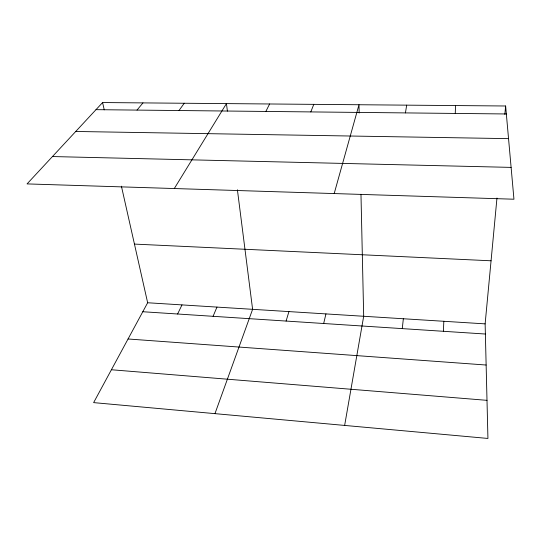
<?xml version="1.0" encoding="UTF-8"?>
<svg xmlns="http://www.w3.org/2000/svg" width="541" height="541" viewBox="0 0 541 541"><rect width="100%" height="100%" fill="white"/><g stroke="black" fill="none" stroke-linecap="round" stroke-linejoin="round"><path stroke-width="0.81" d="M455.258 113.427L455.542 105.563M443.397 331.295L443.823 321.28M121.414 186.178L147.652 302.757L93.627 402.619L487.935 438.447L485.128 323.87L496.969 198.026M504.841 114.394L505.632 105.995L102.594 102.553L27.05 183.906L513.95 199.216L505.632 105.995M402.274 328.617L403.349 318.75M405.439 112.907L406.676 105.15M344.644 425.422L363.687 316.269L360.975 194.253M323.667 323.504L325.946 313.908M334.196 193.563L358.987 104.744L359.17 113.022M286.094 321.063L288.928 311.596M214.96 413.642L252.606 309.324L237.404 189.796M310.811 111.913L313.787 104.359M213.08 316.309L216.968 307.092M177.604 314.003L181.986 304.908M265.854 111.439L269.614 103.98M174.303 188.538L226.449 103.608L227.403 111.135M178.997 110.533L184.244 103.25M137.029 110.087L142.966 102.898M96 109.661L506.342 113.968M75.747 131.47L508.547 138.638M52.45 156.552L511.11 167.392M134.452 244.092L491.066 260.796M147.652 302.757L485.128 323.87M142.797 311.738L485.378 334.027M128.055 338.984L486.136 365.026M111.412 369.753L487.001 400.34M102.594 102.553L104.237 109.843"/></g></svg>
